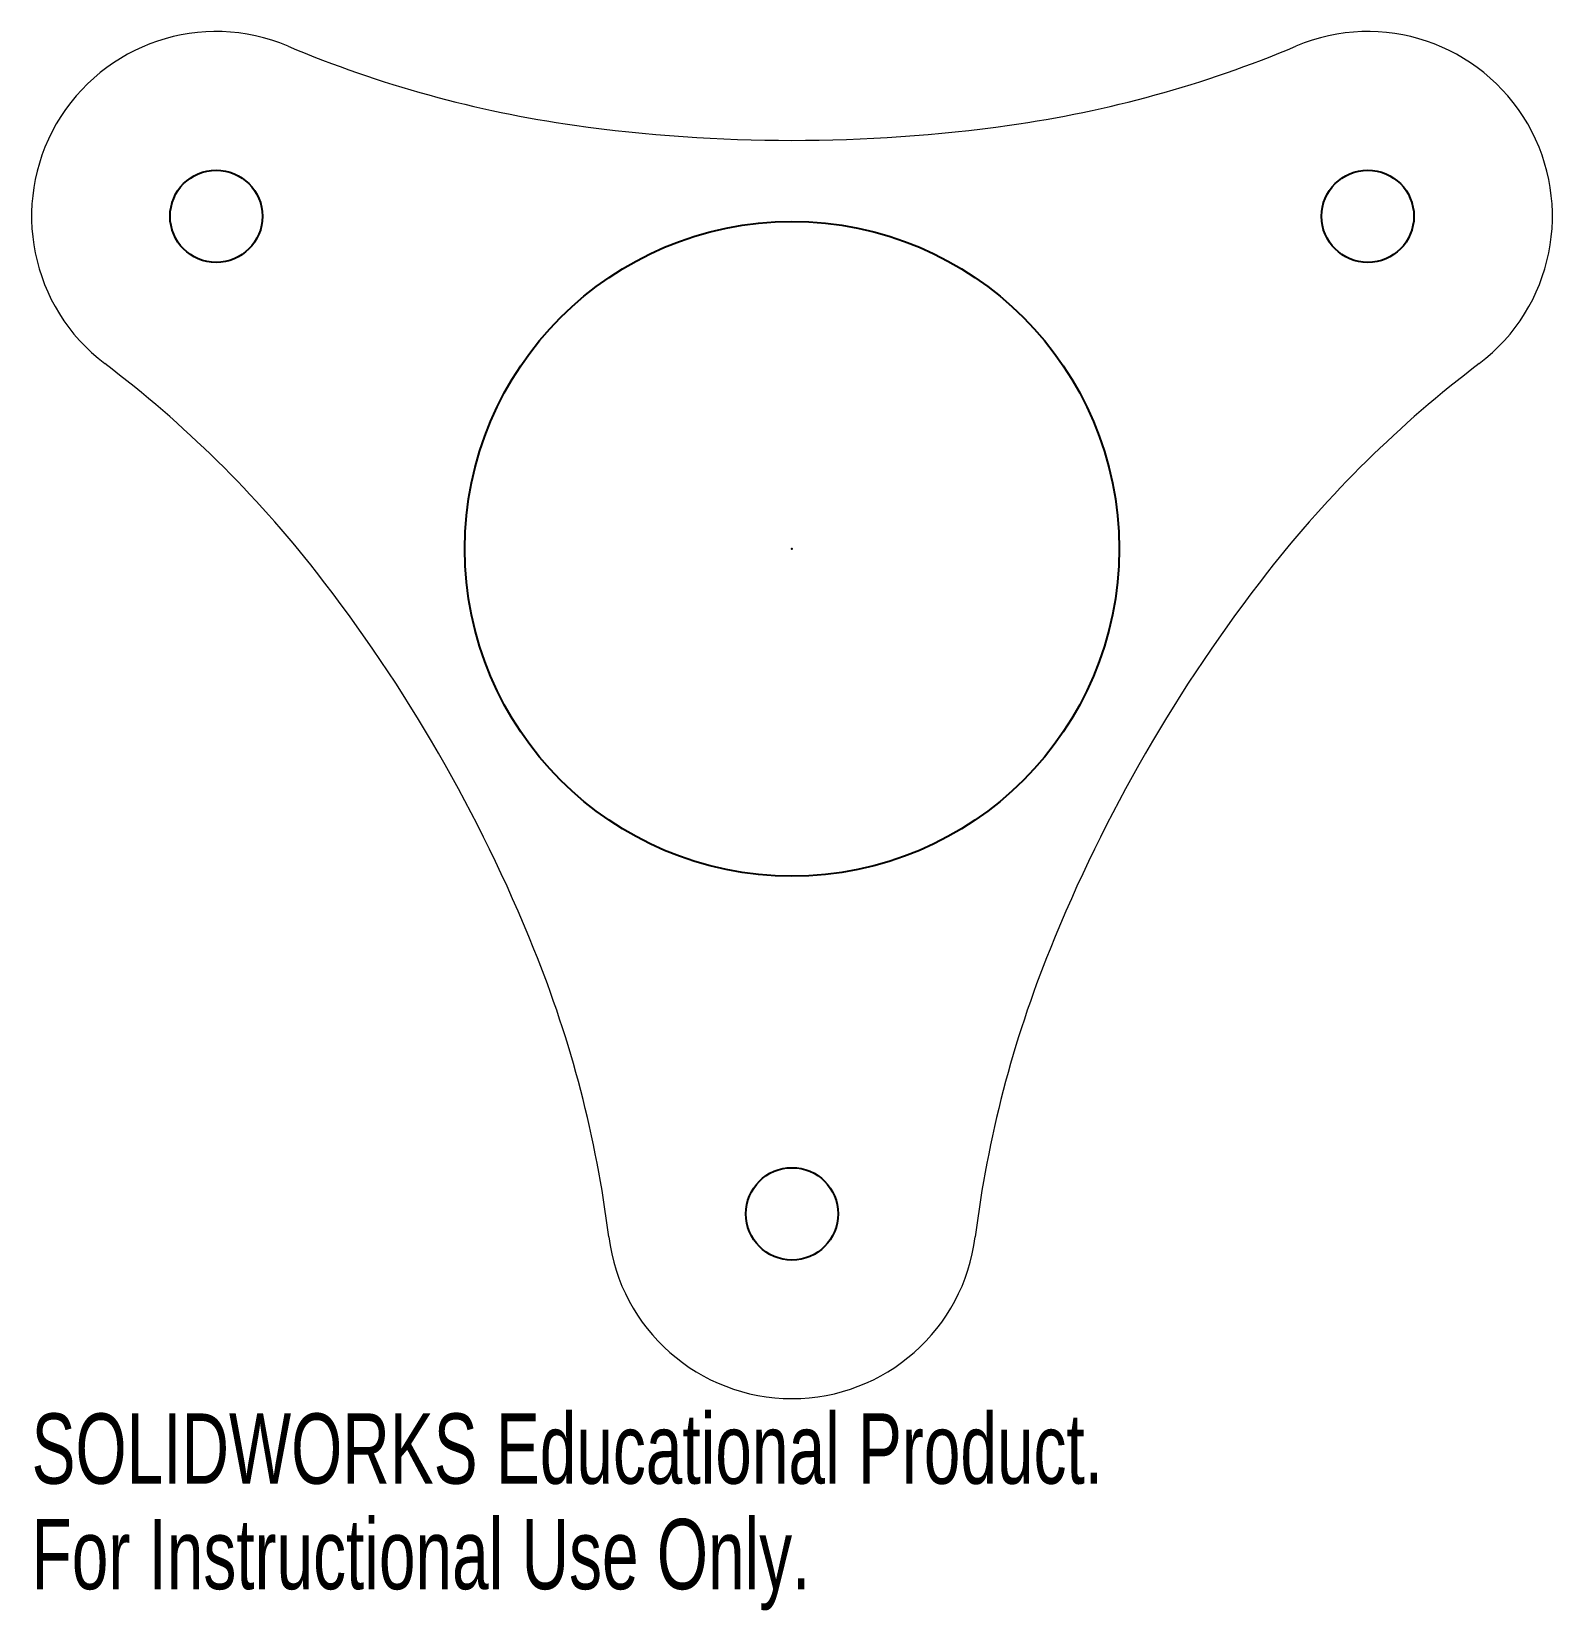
# Model space of a CAD drawing. Header units: inches. Extents: x -2.06 to 2.06, y -2.87 to 1.4.
import ezdxf

# ---------------------------------------------------------------- set-up
doc = ezdxf.new("R2010")
doc.units = ezdxf.units.IN
doc.header["$MEASUREMENT"] = 0
doc.header["$PDSIZE"] = -1
doc.styles.add('SLDTEXTSTYLE0', font='TXT', dxfattribs={"width": 0.7})

msp = doc.modelspace()

# ---------------------------------------------------------------- linework, layer by layer
at = {"color": 7, "linetype": 'Continuous'}
for centre, radius in [((-1.5588, 0.9), 0.125), ((1.5588, 0.9), 0.125), ((0, 0), 0.8858), ((0, -1.8), 0.125)]:
    msp.add_circle(centre, radius, dxfattribs=at)
at = {"color": 7, "linetype": 'Continuous', "lineweight": 15}
for centre, radius in [((-1.5588, 0.9), 0.125), ((1.5588, 0.9), 0.125), ((0, 0), 0.8858), ((0, -1.8), 0.125)]:
    msp.add_circle(centre, radius, dxfattribs=at)
for centre, radius, start, end in [((-1.5588, 0.9), 0.5, 67.1167, 232.8833), ((1.5588, 0.9), 0.5, 307.1167, 112.8833), ((-0.159, 4.2167), 3.1, 247.1167, 262.0298), ((0.159, 4.2167), 3.1, 277.9702, 292.8833), ((0, 5.3521), 4.2465, 262.0298, 277.9702), ((-3.7312, -1.9707), 3.1, 37.9702, 52.8833), ((3.7312, -1.9707), 3.1, 127.1167, 142.0298), ((-4.635, -2.676), 4.2465, 22.0298, 37.9702), ((4.635, -2.676), 4.2465, 142.0298, 157.9702), ((-3.5723, -2.246), 3.1, 7.1167, 22.0298), ((3.5723, -2.246), 3.1, 157.9702, 172.8833), ((0, -1.8), 0.5, 187.1167, 352.8833)]:
    msp.add_arc(centre, radius, start, end, dxfattribs=at)
at = {"color": 7, "linetype": 'Continuous'}
msp.add_point((0, 0), dxfattribs=at)
msp.add_point((0, 0), dxfattribs=at)
msp.add_point((0, 0), dxfattribs=at)

# ---------------------------------------------------------------- texts
at = {"color": 7, "linetype": 'Continuous', "char_height": 0.1903, "attachment_point": 1, "style": 'SLDTEXTSTYLE0'}
for s, insert in [('SOLIDWORKS Educational Product.', (-2.0588, -2.3401)), ('For Instructional Use Only.', (-2.0588, -2.6256))]:
    msp.add_mtext(s, dxfattribs=dict(at, insert=insert))

doc.saveas('drawing.dxf')
